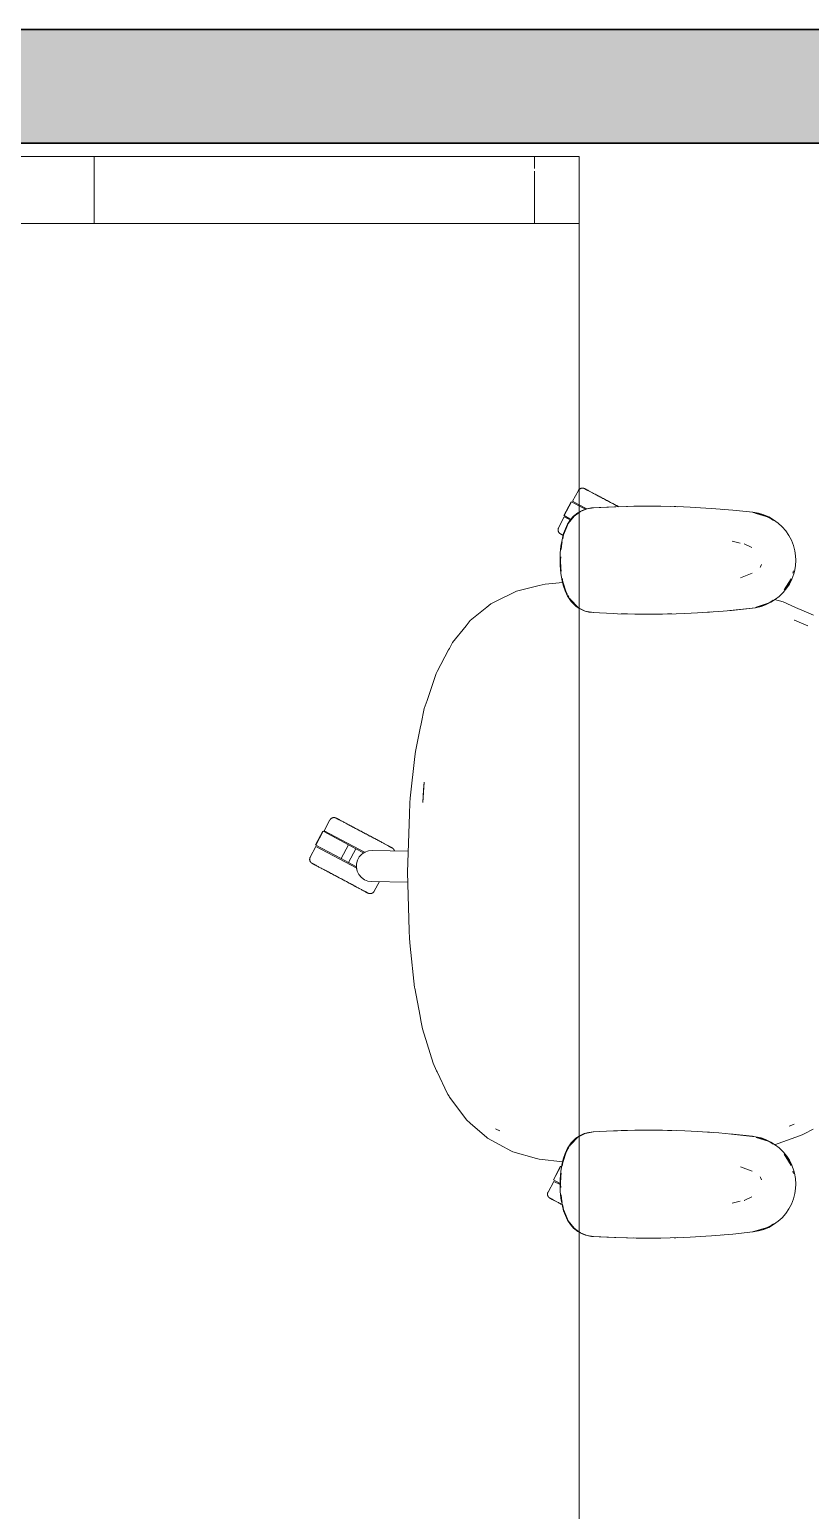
# Model space of a CAD drawing. Header units: millimetres. Extents: x 155927 to 326028, y -36033 to 97293.
# Drawn here: x 203910 to 204611, y 12279 to 13608 of the extents above; entities that cross this region are included whole.
import ezdxf

# ---------------------------------------------------------------- set-up
doc = ezdxf.new("R2010")
doc.units = ezdxf.units.MM
doc.header["$MEASUREMENT"] = 0
for name, color, linetype, lineweight in [('A-WALL-PATT', 7, 'CONTINUOUS', 9), ('G-IMPT', 8, 'CONTINUOUS', 9), ('I-FURN', 8, 'CONTINUOUS', 9), ('I-WALL', 7, 'CONTINUOUS', 9)]:
    doc.layers.add(name, color=color, linetype=linetype, lineweight=lineweight)

msp = doc.modelspace()

# ---------------------------------------------------------------- hatches: boundary and pattern name
at = {"layer": 'A-WALL-PATT'}
h = msp.add_hatch(color=256, dxfattribs=at)
h.paths.add_polyline_path([(204186.9, 13505.6), (205421.3, 13505.6), (205421.3, 13607.6), (202325.8, 13607.6), (202325.8, 13505.6), (203883.6, 13505.6)], flags=0)
h.paths.add_polyline_path([(206548.8, 13505.6), (206548.8, 13607.6), (206431.3, 13607.6), (206431.3, 13505.6)], flags=0)

# ---------------------------------------------------------------- linework, layer by layer
at = {"layer": 'G-IMPT'}
for p, q in [((204398.8, 13171), (204393.6, 13164.2)), ((204395.6, 13167.8), (204398.3, 13170.8)), ((204402, 13173.9), (204398.3, 13170.8)), ((204403.2, 13174.3), (204398.8, 13171)), ((204403.2, 13174.6), (204402, 13173.9)), ((204405.5, 13175.8), (204403.2, 13174.6)), ((204404.5, 13175.2), (204403.2, 13174.3)), ((204410.6, 13177.6), (204404.5, 13175.2)), ((204405.5, 13175.8), (204409.1, 13177.2)), ((204410.5, 13177.6), (204409.1, 13177.2)), ((204410.5, 13177.6), (204412.9, 13178)), ((204410.6, 13177.6), (204414.5, 13178.2)), ((204414.5, 13178.3), (204412.9, 13178)), ((204436.3, 13179.4), (204414.5, 13178.3)), ((204435.1, 13179.3), (204414.5, 13178.3)), ((204414.5, 13178.3), (204416.1, 13178.4)), ((204436.3, 13179.4), (204416.1, 13178.4)), ((204456.5, 13179.9), (204435.1, 13179.3)), ((204446.6, 13179.7), (204435.1, 13179.3)), ((204435.1, 13179.3), (204436.3, 13179.4)), ((204456.5, 13179.9), (204436.3, 13179.4)), ((204456.5, 13179.9), (204446.6, 13179.7)), ((204446.6, 13179.7), (204465.9, 13179.9)), ((204476.7, 13179.8), (204446.6, 13179.7)), ((204454.4, 13179.8), (204452.5, 13179.8)), ((204456.5, 13179.8), (204454.4, 13179.8)), ((204476.7, 13179.8), (204456.5, 13179.9)), ((204476.7, 13179.8), (204465.9, 13179.9)), ((204476.7, 13179.8), (204485.1, 13179.6)), ((204496.8, 13179.3), (204485.1, 13179.6)), ((204490, 13179.5), (204488.5, 13179.5)), ((204492, 13179.4), (204490, 13179.5)), ((204496.8, 13179.3), (204502.9, 13179)), ((204517, 13178.2), (204502.9, 13179)), ((204522.1, 13177.9), (204517, 13178.2)), ((204522.1, 13177.9), (204537.2, 13176.6)), ((204530.3, 13177.2), (204532, 13177)), ((204537.2, 13176.6), (204541.3, 13176.3)), ((204541.3, 13176.3), (204559.2, 13174.4)), ((204558.7, 13174.4), (204571.2, 13170.5)), ((204558.7, 13174.4), (204562, 13173.4)), ((204559.2, 13174.4), (204564.2, 13173.5)), ((204567.7, 13172.3), (204559.3, 13174.2)), ((204571.2, 13170.5), (204562, 13173.4)), ((204569.1, 13172), (204564.2, 13173.5)), ((204567.7, 13172.3), (204575.7, 13168.6)), ((204573.4, 13170.2), (204569.1, 13172)), ((204389.4, 13154.2), (204391.8, 13159.8)), ((204389.4, 13155.3), (204391, 13159.6)), ((204393, 13163.7), (204391, 13159.6)), ((204393.6, 13164.2), (204391.8, 13159.8)), ((204393, 13163.7), (204395.6, 13167.8)), ((204573.4, 13170.2), (204577.8, 13167.7)), ((204577.8, 13167), (204575.7, 13168.6)), ((204581.9, 13164.7), (204577.8, 13167.7)), ((204581.9, 13164.7), (204585.3, 13161.5)), ((204588.6, 13157.7), (204585.3, 13161.5)), ((204591.5, 13153.5), (204588.6, 13157.7)), ((204387, 13143.9), (204386.4, 13137.8)), ((204387, 13143.9), (204388, 13149.8)), ((204387.4, 13144.2), (204387.2, 13141)), ((204388.2, 13148), (204387.4, 13144.2)), ((204389.4, 13155.3), (204388, 13149.8)), ((204389.4, 13154.2), (204388.7, 13150.7)), ((204540.5, 13148.4), (204547.9, 13146.8)), ((204558.3, 13142.8), (204551.5, 13146.1)), ((204591.5, 13153.5), (204593.7, 13149.4)), ((204593.7, 13149.4), (204595.5, 13144.6)), ((204596.8, 13139.8), (204595.5, 13144.6)), ((204386.2, 13131.4), (204386.4, 13137.8)), ((204386.3, 13126.9), (204386.2, 13131.4)), ((204386.8, 13134.5), (204386.6, 13131.4)), ((204386.8, 13124.2), (204386.6, 13131.4)), ((204596.8, 13139.8), (204597.4, 13135.3)), ((204597.6, 13131.4), (204597.3, 13126.4)), ((204597.6, 13131.4), (204597.4, 13135.3)), ((204386.3, 13126.9), (204386.9, 13119.6)), ((204386.8, 13124.2), (204387.2, 13121.5)), ((204388, 13112.8), (204386.9, 13119.6)), ((204548, 13115.7), (204558.4, 13119.8)), ((204565.9, 13125.4), (204565.6, 13124.9)), ((204567, 13127.6), (204565.9, 13125.4)), ((204594.1, 13114.5), (204595.8, 13119.3)), ((204595, 13119.7), (204595.6, 13121.8)), ((204596.4, 13121.4), (204595.8, 13119.3)), ((204597.3, 13126.4), (204596.4, 13121.4)), ((204347.2, 13103.6), (204365.2, 13108)), ((204365.2, 13108), (204367.5, 13108.6)), ((204372.8, 13109.9), (204367.5, 13108.6)), ((204388.7, 13111.4), (204372.8, 13109.9)), ((204389, 13108.9), (204388, 13112.8)), ((204388.1, 13115.3), (204388.6, 13112)), ((204388.6, 13112), (204391.6, 13102.6)), ((204389, 13108.9), (204390.7, 13103.8)), ((204586.4, 13102.5), (204589.6, 13106.5)), ((204593.5, 13114.6), (204587.2, 13104.7)), ((204591.3, 13110.9), (204587.2, 13104.7)), ((204591.9, 13110), (204589.6, 13106.5)), ((204593.5, 13114.6), (204591.3, 13110.9)), ((204594.1, 13114.5), (204591.9, 13110)), ((204320.6, 13089.3), (204324.2, 13092.3)), ((204324.2, 13092.3), (204331.4, 13095.8)), ((204342.9, 13101.5), (204331.4, 13095.8)), ((204342.9, 13101.5), (204347.2, 13103.6)), ((204390.7, 13103.8), (204392.9, 13099.2)), ((204391.6, 13102.6), (204392.9, 13100.5)), ((204392.9, 13099.2), (204393.7, 13097.8)), ((204393.3, 13099.7), (204394.2, 13098.2)), ((204396.2, 13094.3), (204393.7, 13097.8)), ((204394.7, 13097.4), (204396.6, 13094.3)), ((204395.4, 13096.4), (204396.7, 13094.9)), ((204395.4, 13096.4), (204402.3, 13089)), ((204399.1, 13091.3), (204396.2, 13094.3)), ((204396.6, 13094.3), (204402.3, 13089)), ((204397.3, 13094.2), (204399.9, 13091.2)), ((204399.1, 13091.3), (204400.4, 13090.2)), ((204402.3, 13089), (204399.9, 13091.2)), ((204573.9, 13093.2), (204562, 13089.4)), ((204571.2, 13092.3), (204562, 13089.4)), ((204564.6, 13089.6), (204572.8, 13092.8)), ((204570.6, 13091.4), (204566.5, 13090)), ((204575.2, 13093.6), (204570.6, 13091.4)), ((204573.9, 13093.2), (204571.2, 13092.3)), ((204573.9, 13093.2), (204577.4, 13095.6)), ((204575.2, 13093.6), (204579.5, 13096.3)), ((204586.3, 13093.9), (204578.5, 13096.1)), ((204582.8, 13098.9), (204579.5, 13096.3)), ((204586.4, 13102.5), (204582.8, 13098.9)), ((204586.3, 13093.9), (204597.5, 13089)), ((204320.6, 13089.3), (204305.6, 13077.2)), ((204403.2, 13088.2), (204400.4, 13090.2)), ((204404.5, 13087.9), (204403.2, 13088.5)), ((204403.6, 13088), (204407.9, 13086)), ((204404.5, 13087.9), (204408.8, 13085.8)), ((204411.9, 13084.9), (204407.9, 13086)), ((204408.8, 13085.8), (204416.1, 13084.4)), ((204415.9, 13084.4), (204411.9, 13084.9)), ((204421.6, 13084.1), (204415.9, 13084.4)), ((204421.6, 13084.1), (204434.1, 13083.5)), ((204437.7, 13083.4), (204434.1, 13083.5)), ((204453.3, 13083), (204437.7, 13083.4)), ((204441.1, 13083.3), (204444.4, 13083.2)), ((204446.6, 13083.2), (204444.4, 13083.2)), ((204453.3, 13083), (204457.8, 13083)), ((204457.8, 13083), (204472.6, 13083)), ((204478, 13083), (204472.6, 13083)), ((204478, 13083), (204490.3, 13083.3)), ((204484.8, 13083.2), (204482.7, 13083.2)), ((204486.5, 13083.3), (204484.8, 13083.2)), ((204498.2, 13083.6), (204490.3, 13083.3)), ((204498.2, 13083.6), (204509.5, 13084.2)), ((204518.4, 13084.7), (204509.5, 13084.2)), ((204518.4, 13084.7), (204528.7, 13085.5)), ((204520.4, 13084.9), (204518.5, 13084.8)), ((204520.4, 13084.9), (204521.8, 13085)), ((204540.1, 13086.4), (204528.7, 13085.5)), ((204561.5, 13088.8), (204538.6, 13086.3)), ((204538.6, 13086.3), (204558.7, 13088.5)), ((204561.5, 13088.8), (204540.1, 13086.4)), ((204561.5, 13088.8), (204558.7, 13088.5)), ((204561.5, 13088.8), (204566.5, 13090)), ((204561.6, 13089), (204564.6, 13089.6)), ((204596.2, 13077.6), (204596.5, 13077.5)), ((204608.4, 13072.6), (204596.5, 13077.5)), ((204597.5, 13089), (204605.3, 13085.6)), ((204605.3, 13085.6), (204613.5, 13082)), ((204289.7, 13057.4), (204301.9, 13072.5)), ((204305.6, 13077.2), (204301.9, 13072.5)), ((204286.2, 13050.9), (204275.9, 13031.4)), ((204286.2, 13050.9), (204287, 13052.2)), ((204289.7, 13057.4), (204287, 13052.2)), ((204266.9, 13005.6), (204275.1, 13029.7)), ((204275.9, 13031.4), (204275.1, 13029.7)), ((204261.5, 12984.4), (204264.4, 12998.2)), ((204266.9, 13005.6), (204264.4, 12998.2)), ((204260.8, 12980.7), (204261.5, 12984.4)), ((204260.8, 12980.7), (204256.4, 12959.7)), ((204256.4, 12959.7), (204255.9, 12955.3)), ((204251.8, 12917.9), (204255.9, 12955.3)), ((204263.2, 12914), (204264.4, 12932.3)), ((204264.4, 12932.3), (204263.8, 12925.4)), ((204251.8, 12917.9), (204251.3, 12913.5)), ((204263.2, 12914), (204263.8, 12925.4)), ((204251, 12903.6), (204251.3, 12913.5)), ((204251, 12903.6), (204249.3, 12851.4)), ((204249.3, 12851.4), (204250.9, 12799.2)), ((204250.9, 12799.2), (204251.1, 12792)), ((204251.8, 12784.9), (204251.1, 12792)), ((204255.7, 12747.9), (204251.8, 12784.9)), ((204255.7, 12747.9), (204255.8, 12747.4)), ((204260.6, 12722.1), (204255.8, 12747.4)), ((204260.6, 12722.1), (204261.3, 12718.4)), ((204262.8, 12710.8), (204261.3, 12718.4)), ((204267, 12697.2), (204262.8, 12710.8)), ((204272.3, 12679.9), (204267, 12697.2)), ((204272.3, 12679.9), (204275.5, 12673.1)), ((204275.9, 12672.2), (204275.5, 12673.1)), ((204285.2, 12652.6), (204275.9, 12672.2)), ((204285.2, 12652.6), (204285.6, 12651.9)), ((204286.6, 12650.3), (204285.6, 12651.9)), ((204287, 12649.5), (204286.6, 12650.3)), ((204287, 12649.5), (204301.6, 12630)), ((204301.6, 12630), (204302.3, 12629.1)), ((204305.6, 12626.2), (204302.3, 12629.1)), ((204305.6, 12626.2), (204320.4, 12613.2)), ((204320.4, 12613.2), (204321, 12612.6)), ((204331.5, 12607), (204321, 12612.6)), ((204328.3, 12621.2), (204332.2, 12619.2)), ((204328.3, 12621.2), (204330.6, 12620)), ((204330.6, 12620), (204332.2, 12619.2)), ((204395.4, 12606.4), (204402.3, 12613.8)), ((204396.6, 12608.5), (204402.3, 12613.8)), ((204399.1, 12611.5), (204400.4, 12612.7)), ((204402.3, 12613.8), (204399.9, 12611.6)), ((204403.2, 12614.6), (204400.4, 12612.7)), ((204404.5, 12614.9), (204403.2, 12614.3)), ((204403.6, 12614.9), (204407.9, 12616.8)), ((204404.5, 12614.9), (204408.8, 12617)), ((204411.9, 12617.9), (204407.9, 12616.8)), ((204408.8, 12617), (204416.1, 12618.4)), ((204415.9, 12618.4), (204411.9, 12617.9)), ((204421.6, 12618.7), (204415.9, 12618.4)), ((204421.6, 12618.7), (204434.1, 12619.3)), ((204437.7, 12619.4), (204434.1, 12619.3)), ((204453.3, 12619.8), (204437.7, 12619.4)), ((204441.1, 12619.5), (204444.4, 12619.6)), ((204446.6, 12619.6), (204444.4, 12619.6)), ((204453.3, 12619.8), (204457.8, 12619.9)), ((204457.8, 12619.9), (204472.6, 12619.9)), ((204478, 12619.8), (204472.6, 12619.9)), ((204478, 12619.8), (204490.3, 12619.5)), ((204484.8, 12619.6), (204482.7, 12619.6)), ((204486.5, 12619.6), (204484.8, 12619.6)), ((204498.2, 12619.2), (204490.3, 12619.5)), ((204498.2, 12619.2), (204509.5, 12618.7)), ((204518.4, 12618.1), (204509.5, 12618.7)), ((204518.4, 12618.1), (204528.7, 12617.4)), ((204520.4, 12618), (204518.5, 12618)), ((204520.4, 12618), (204521.8, 12617.8)), ((204540.1, 12616.4), (204528.7, 12617.4)), ((204561.5, 12614), (204538.6, 12616.5)), ((204538.6, 12616.5), (204558.7, 12614.4)), ((204561.5, 12614), (204540.1, 12616.4)), ((204561.5, 12614), (204558.7, 12614.4)), ((204561.5, 12614), (204566.5, 12612.9)), ((204561.6, 12613.8), (204564.6, 12613.2)), ((204573.9, 12609.6), (204562, 12613.4)), ((204571.2, 12610.5), (204562, 12613.4)), ((204564.6, 12613.2), (204573.9, 12609.6)), ((204570.6, 12611.4), (204566.5, 12612.9)), ((204578.6, 12606.6), (204597.6, 12613.6)), ((204596.2, 12625.2), (204591.8, 12623.5)), ((204591.8, 12623.5), (204595.7, 12624.9)), ((204596.2, 12625.2), (204595.7, 12624.9)), ((204597.6, 12613.6), (204603.5, 12615.8)), ((204605.3, 12616.7), (204603.5, 12615.8)), ((204613.2, 12620.8), (204605.3, 12616.7)), ((204342.7, 12601), (204331.5, 12607)), ((204343.8, 12600.4), (204342.7, 12601)), ((204365.2, 12594.4), (204343.8, 12600.4)), ((204388.6, 12590.8), (204391.6, 12600.2)), ((204389, 12593.9), (204390.7, 12599)), ((204390.7, 12599), (204392.9, 12603.6)), ((204391.6, 12600.2), (204393.1, 12602.7)), ((204392.9, 12603.6), (204393.7, 12605)), ((204393.3, 12603.1), (204394.2, 12604.6)), ((204396.2, 12608.5), (204393.7, 12605)), ((204394.7, 12605.4), (204396.6, 12608.5)), ((204395.4, 12606.4), (204396.2, 12607.4)), ((204399.1, 12611.5), (204396.2, 12608.5)), ((204396.5, 12607.7), (204399.9, 12611.6)), ((204575.2, 12609.2), (204570.6, 12611.4)), ((204573.9, 12609.6), (204571.2, 12610.5)), ((204573.9, 12609.6), (204577.4, 12607.2)), ((204575.2, 12609.2), (204579.5, 12606.5)), ((204582.8, 12603.9), (204579.5, 12606.5)), ((204586.4, 12600.3), (204582.8, 12603.9)), ((204586.4, 12600.3), (204589.6, 12596.4)), ((204365.2, 12594.4), (204367.4, 12593.8)), ((204388.7, 12591.3), (204367.4, 12593.8)), ((204388, 12590), (204386.9, 12583.2)), ((204389, 12593.9), (204388, 12590)), ((204388.1, 12587.5), (204388.6, 12590.8)), ((204548, 12587.1), (204558.4, 12583)), ((204593.5, 12588.2), (204587.2, 12598.2)), ((204591.3, 12591.9), (204587.2, 12598.2)), ((204591.9, 12592.8), (204589.6, 12596.4)), ((204593.5, 12588.2), (204591.3, 12591.9)), ((204594.1, 12588.3), (204591.9, 12592.8)), ((204594.1, 12588.3), (204595.8, 12583.5)), ((204386.3, 12575.9), (204386.2, 12571.4)), ((204386.3, 12575.9), (204386.9, 12583.2)), ((204386.8, 12578.6), (204386.6, 12571.4)), ((204386.8, 12578.6), (204387.2, 12581.4)), ((204565.9, 12577.5), (204565.6, 12577.9)), ((204567, 12575.2), (204565.9, 12577.5)), ((204595, 12583.1), (204595.6, 12581.1)), ((204596.4, 12581.4), (204595.8, 12583.5)), ((204597.3, 12576.5), (204596.4, 12581.4)), ((204597.6, 12571.4), (204597.3, 12576.5)), ((204386.2, 12571.4), (204386.4, 12565.1)), ((204387, 12558.9), (204386.4, 12565.1)), ((204386.8, 12568.3), (204386.6, 12571.4)), ((204387.4, 12558.6), (204387.2, 12561.8)), ((204558.3, 12560), (204551.5, 12556.8)), ((204596.8, 12563), (204595.5, 12558.2)), ((204596.8, 12563), (204597.4, 12567.6)), ((204597.6, 12571.4), (204597.4, 12567.6)), ((204387, 12558.9), (204388, 12553)), ((204388.2, 12554.8), (204387.4, 12558.6)), ((204389.4, 12547.5), (204388, 12553)), ((204389.4, 12548.6), (204388.7, 12552.1)), ((204389.4, 12548.6), (204391.8, 12543)), ((204389.4, 12547.5), (204391, 12543.2)), ((204540.5, 12554.4), (204547.9, 12556)), ((204551.8, 12556.8), (204551.5, 12556.8)), ((204591.5, 12549.3), (204588.6, 12545.1)), ((204591.5, 12549.3), (204593.7, 12553.5)), ((204593.7, 12553.5), (204595.5, 12558.2)), ((204393, 12539.1), (204391, 12543.2)), ((204393.6, 12538.6), (204391.8, 12543)), ((204393, 12539.1), (204395.6, 12535.1)), ((204398.8, 12531.8), (204393.6, 12538.6)), ((204395.6, 12535.1), (204398.3, 12532)), ((204567.7, 12530.5), (204575.7, 12534.2)), ((204573.4, 12532.6), (204569.1, 12530.8)), ((204573.4, 12532.6), (204577.8, 12535.1)), ((204577.8, 12535.8), (204575.7, 12534.2)), ((204581.9, 12538.1), (204577.8, 12535.1)), ((204581.9, 12538.1), (204585.3, 12541.3)), ((204588.6, 12545.1), (204585.3, 12541.3)), ((204402, 12528.9), (204398.3, 12532)), ((204402.7, 12528.9), (204398.8, 12531.8)), ((204403.2, 12528.3), (204402, 12528.9)), ((204404.5, 12527.6), (204403.2, 12528.5)), ((204405.5, 12527), (204403.2, 12528.3)), ((204410.6, 12525.2), (204404.5, 12527.6)), ((204405.5, 12527), (204409.1, 12525.6)), ((204410.5, 12525.2), (204409.1, 12525.6)), ((204410.5, 12525.2), (204412.9, 12524.8)), ((204410.6, 12525.2), (204414.5, 12524.7)), ((204414.5, 12524.5), (204412.9, 12524.8)), ((204435.1, 12523.5), (204414.5, 12524.5)), ((204436.3, 12523.4), (204414.5, 12524.5)), ((204414.5, 12524.5), (204416.1, 12524.4)), ((204436.3, 12523.4), (204416.1, 12524.4)), ((204456.5, 12523), (204435.1, 12523.5)), ((204446.6, 12523.1), (204435.1, 12523.5)), ((204435.1, 12523.5), (204436.3, 12523.4)), ((204456.5, 12523), (204436.3, 12523.4)), ((204476.7, 12523), (204446.6, 12523.1)), ((204456.5, 12523), (204446.6, 12523.1)), ((204446.6, 12523.1), (204465.9, 12522.9)), ((204454.4, 12523), (204452.5, 12523.1)), ((204456.5, 12523), (204454.4, 12523)), ((204476.7, 12523), (204456.5, 12523)), ((204476.7, 12523), (204465.9, 12522.9)), ((204476.7, 12523), (204485.1, 12523.2)), ((204496.8, 12523.6), (204485.1, 12523.2)), ((204490, 12523.3), (204488.5, 12523.3)), ((204492, 12523.4), (204490, 12523.3)), ((204496.8, 12523.6), (204502.9, 12523.8)), ((204517, 12524.6), (204502.9, 12523.8)), ((204522.1, 12525), (204517, 12524.6)), ((204522.1, 12525), (204537.2, 12526.2)), ((204530.3, 12525.6), (204532, 12525.8)), ((204537.2, 12526.2), (204541.3, 12526.6)), ((204541.3, 12526.6), (204559.2, 12528.5)), ((204558.7, 12528.5), (204571.2, 12532.3)), ((204558.7, 12528.5), (204562, 12529.4)), ((204559.2, 12528.5), (204564.2, 12529.4)), ((204567.7, 12530.5), (204559.3, 12528.6)), ((204571.2, 12532.3), (204562, 12529.4)), ((204569.1, 12530.8), (204564.2, 12529.4))]:
    msp.add_line(p, q, dxfattribs=at)
at = {"layer": 'I-FURN'}
for p, q in [((204363.2, 13493.6), (202843.2, 13493.6)), ((204403.2, 13493.6), (203603.2, 13493.6)), ((203603.2, 13493.6), (204403.2, 13493.6)), ((203838.2, 13493.6), (203968.2, 13493.6)), ((203968.2, 13493.6), (204403.2, 13493.6)), ((203968.2, 13493.6), (203968.2, 13433.6)), ((203968.2, 13493.6), (203968.2, 13433.6)), ((204403.2, 13493.6), (204363.2, 13493.6)), ((204363.2, 13493.6), (204363.2, 13483)), ((204363.2, 13493.6), (204363.2, 13483)), ((204403.2, 12093.6), (204403.2, 13493.6)), ((204403.2, 13493.6), (204403.2, 12093.6)), ((204403.2, 13433.6), (204403.2, 13493.6)), ((204403.2, 13493.6), (204403.2, 13433.6)), ((204363.2, 13480.7), (204363.2, 13433.6)), ((204363.2, 13480.7), (204363.2, 13433.6)), ((202843.2, 13433.6), (204363.2, 13433.6)), ((203968.2, 13433.6), (203838.2, 13433.6)), ((204403.2, 13433.6), (203968.2, 13433.6)), ((204363.2, 13433.6), (204403.2, 13433.6)), ((204396.2, 13183.9), (204389.7, 13171.6)), ((204389.8, 13171.5), (204396.4, 13183.8)), ((204396.4, 13183.8), (204403.1, 13180.3)), ((204402.7, 13194), (204397.5, 13184.4)), ((204402.8, 13181.5), (204397.5, 13184.4)), ((204402.7, 13194), (204402.8, 13194.2)), ((204402.8, 13194.3), (204402.9, 13194.5)), ((204402.8, 13194.2), (204402.8, 13194.3)), ((204402.9, 13194.5), (204403, 13194.6)), ((204403, 13194.6), (204403.1, 13194.7)), ((204403.1, 13194.7), (204403.2, 13194.8)), ((204403.2, 13194.8), (204403.3, 13195)), ((204403.3, 13195), (204403.5, 13195.1)), ((204403.5, 13195.1), (204403.6, 13195.2)), ((204403.6, 13195.2), (204403.7, 13195.3)), ((204403.7, 13195.3), (204403.8, 13195.4)), ((204403.8, 13195.4), (204404, 13195.5)), ((204404, 13195.5), (204404.1, 13195.6)), ((204404.1, 13195.6), (204404.2, 13195.6)), ((204404.2, 13195.6), (204404.4, 13195.7)), ((204404.4, 13195.7), (204404.5, 13195.8)), ((204404.5, 13195.8), (204404.7, 13195.9)), ((204404.7, 13195.9), (204404.8, 13195.9)), ((204404.8, 13195.9), (204405, 13196)), ((204405, 13196), (204405.1, 13196)), ((204405.1, 13196), (204405.3, 13196.1)), ((204405.3, 13196.1), (204405.4, 13196.1)), ((204405.4, 13196.1), (204405.6, 13196.1)), ((204405.6, 13196.1), (204405.7, 13196.2)), ((204405.7, 13196.2), (204405.9, 13196.2)), ((204405.9, 13196.2), (204406.1, 13196.2)), ((204406.1, 13196.2), (204406.2, 13196.2)), ((204406.2, 13196.2), (204406.4, 13196.2)), ((204406.4, 13196.2), (204406.6, 13196.2)), ((204406.6, 13196.2), (204406.7, 13196.2)), ((204406.7, 13196.2), (204406.9, 13196.1)), ((204406.9, 13196.1), (204407, 13196.1)), ((204407, 13196.1), (204407.2, 13196.1)), ((204407.2, 13196.1), (204407.3, 13196)), ((204407.3, 13196), (204407.5, 13196)), ((204407.5, 13196), (204407.6, 13195.9)), ((204407.6, 13195.9), (204407.8, 13195.9)), ((204407.8, 13195.9), (204407.9, 13195.8)), ((204407.9, 13195.8), (204408.1, 13195.7)), ((204408.1, 13195.7), (204408.1, 13195.7)), ((204408.1, 13195.7), (204408.1, 13195.7)), ((204408.1, 13195.7), (204408.2, 13195.7)), ((204408.2, 13195.7), (204408.1, 13195.7)), ((204408.1, 13195.7), (204408.1, 13195.7)), ((204408.2, 13195.7), (204408.3, 13195.6)), ((204408.3, 13195.6), (204408.2, 13195.7)), ((204408.3, 13195.6), (204408.5, 13195.5)), ((204408.4, 13195.6), (204408.3, 13195.6)), ((204408.5, 13195.5), (204408.4, 13195.6)), ((204408.5, 13195.5), (204408.6, 13195.4)), ((204408.7, 13195.4), (204408.5, 13195.5)), ((204408.6, 13195.4), (204408.9, 13195.3)), ((204409, 13195.3), (204408.7, 13195.4)), ((204408.9, 13195.3), (204409.1, 13195.2)), ((204409.3, 13195.1), (204409, 13195.3)), ((204409.1, 13195.2), (204409.4, 13195)), ((204409.6, 13194.9), (204409.3, 13195.1)), ((204409.4, 13195), (204409.7, 13194.9)), ((204409.9, 13194.7), (204409.6, 13194.9)), ((204409.7, 13194.9), (204410.1, 13194.7)), ((204410.3, 13194.5), (204409.9, 13194.7)), ((204410.1, 13194.7), (204410.5, 13194.4)), ((204410.8, 13194.3), (204410.3, 13194.5)), ((204410.5, 13194.4), (204411, 13194.2)), ((204411.2, 13194.1), (204410.8, 13194.3)), ((204411, 13194.2), (204411.5, 13193.9)), ((204411.7, 13193.8), (204411.2, 13194.1)), ((204411.5, 13193.9), (204412, 13193.7)), ((204412.3, 13193.5), (204411.7, 13193.8)), ((204412, 13193.7), (204412.5, 13193.4)), ((204412.8, 13193.2), (204412.3, 13193.5)), ((204412.5, 13193.4), (204413.1, 13193.1)), ((204413.4, 13192.9), (204412.8, 13193.2)), ((204414.1, 13192.6), (204413.4, 13192.9)), ((204414.7, 13192.2), (204414.1, 13192.6)), ((204415.4, 13191.8), (204414.7, 13192.2)), ((204416.1, 13191.4), (204415.4, 13191.8)), ((204416.9, 13191), (204416.1, 13191.4)), ((204417.7, 13190.6), (204416.9, 13191)), ((204418.5, 13190.2), (204417.7, 13190.6)), ((204419.3, 13189.8), (204418.5, 13190.2)), ((204418.9, 13190), (204419.7, 13189.6)), ((204420.1, 13189.3), (204419.3, 13189.8)), ((204419.7, 13189.6), (204420.5, 13189.1)), ((204421, 13188.9), (204420.1, 13189.3)), ((204420.5, 13189.1), (204421.4, 13188.6)), ((204421.9, 13188.4), (204421, 13188.9)), ((204421.4, 13188.6), (204422.3, 13188.2)), ((204422.8, 13187.9), (204421.9, 13188.4)), ((204422.3, 13188.2), (204423.2, 13187.7)), ((204423.7, 13187.4), (204422.8, 13187.9)), ((204423.2, 13187.7), (204424.2, 13187.2)), ((204424.7, 13186.9), (204423.7, 13187.4)), ((204424.2, 13187.2), (204425.1, 13186.7)), ((204425.6, 13186.4), (204424.7, 13186.9)), ((204425.1, 13186.7), (204426.1, 13186.2)), ((204426.6, 13185.9), (204425.6, 13186.4)), ((204426.1, 13186.2), (204427, 13185.7)), ((204427.6, 13185.4), (204426.6, 13185.9)), ((204427, 13185.7), (204428, 13185.1)), ((204428.5, 13184.9), (204427.6, 13185.4)), ((204428, 13185.1), (204429, 13184.6)), ((204429.5, 13184.3), (204428.5, 13184.9)), ((204429, 13184.6), (204430, 13184.1)), ((204430.5, 13183.8), (204429.5, 13184.3)), ((204430, 13184.1), (204431, 13183.6)), ((204431.5, 13183.3), (204430.5, 13183.8)), ((204395.1, 13168.6), (204389.8, 13171.5)), ((204410.2, 13177.6), (204402.8, 13181.5)), ((204403.1, 13180.3), (204408.9, 13177.2)), ((204431, 13183.6), (204432, 13183)), ((204432.5, 13182.7), (204431.5, 13183.3)), ((204432, 13183), (204433, 13182.5)), ((204433.5, 13182.2), (204432.5, 13182.7)), ((204433, 13182.5), (204434, 13182)), ((204434.5, 13181.7), (204433.5, 13182.2)), ((204434, 13182), (204435, 13181.4)), ((204435.5, 13181.1), (204434.5, 13181.7)), ((204435, 13181.4), (204436, 13180.9)), ((204436.5, 13180.6), (204435.5, 13181.1)), ((204436, 13180.9), (204437, 13180.4)), ((204437.5, 13180.1), (204436.5, 13180.6)), ((204437, 13180.4), (204438, 13179.8)), ((204438.5, 13179.5), (204437.5, 13180.1)), ((204438, 13179.8), (204439, 13179.3)), ((204384.4, 13159.3), (204384.5, 13159.4)), ((204384.4, 13159.1), (204384.4, 13159.3)), ((204384.4, 13159), (204384.4, 13159.1)), ((204384.4, 13158.8), (204384.4, 13159)), ((204384.4, 13158.6), (204384.4, 13158.8)), ((204384.4, 13158.5), (204384.4, 13158.6)), ((204384.4, 13158.3), (204384.4, 13158.5)), ((204384.4, 13158.2), (204384.4, 13158.3)), ((204384.4, 13158), (204384.4, 13158.2)), ((204384.5, 13157.8), (204384.4, 13158)), ((204384.5, 13159.6), (204384.6, 13159.8)), ((204384.5, 13159.4), (204384.5, 13159.6)), ((204384.5, 13157.7), (204384.5, 13157.8)), ((204384.6, 13157.5), (204384.5, 13157.7)), ((204384.6, 13159.9), (204384.7, 13160.1)), ((204384.6, 13159.8), (204384.6, 13159.9)), ((204384.6, 13157.4), (204384.6, 13157.5)), ((204384.7, 13157.2), (204384.6, 13157.4)), ((204384.7, 13160.2), (204384.8, 13160.4)), ((204384.7, 13160.1), (204384.7, 13160.2)), ((204384.7, 13157.1), (204384.7, 13157.2)), ((204384.8, 13160.4), (204384.8, 13160.5)), ((204384.8, 13160.5), (204384.9, 13160.5)), ((204390, 13170.2), (204384.9, 13160.5)), ((204395.2, 13167.5), (204390, 13170.2)), ((204384.8, 13156.9), (204384.7, 13157.1)), ((204384.9, 13156.8), (204384.8, 13156.9)), ((204384.9, 13156.6), (204384.9, 13156.8)), ((204385, 13156.5), (204384.9, 13156.6)), ((204385.1, 13156.4), (204385, 13156.5)), ((204385.2, 13156.2), (204385.1, 13156.4)), ((204385.3, 13156.1), (204385.2, 13156.2)), ((204385.4, 13156), (204385.3, 13156.1)), ((204385.5, 13155.9), (204385.4, 13156)), ((204385.6, 13155.8), (204385.5, 13155.9)), ((204385.7, 13155.6), (204385.6, 13155.8)), ((204385.9, 13155.5), (204385.7, 13155.6)), ((204386, 13155.4), (204385.9, 13155.5)), ((204386.1, 13155.3), (204386, 13155.4)), ((204386.3, 13155.3), (204386.1, 13155.3)), ((204386.4, 13155.2), (204386.3, 13155.3)), ((204386.5, 13155.1), (204386.4, 13155.2)), ((204386.6, 13155.1), (204386.5, 13155.1)), ((204386.5, 13155.1), (204386.5, 13155.1)), ((204386.5, 13155.1), (204386.6, 13155.1)), ((204386.7, 13155), (204386.6, 13155.1)), ((204386.6, 13155.1), (204386.6, 13155.1)), ((204386.6, 13155.1), (204386.7, 13155)), ((204386.8, 13155), (204386.7, 13155)), ((204386.7, 13155), (204386.9, 13154.9)), ((204386.9, 13154.9), (204386.8, 13155)), ((204387.1, 13154.8), (204386.9, 13154.9)), ((204386.9, 13154.9), (204387, 13154.8)), ((204387, 13154.8), (204387.3, 13154.7)), ((204387.4, 13154.6), (204387.1, 13154.8)), ((204387.3, 13154.7), (204387.5, 13154.6)), ((204387.7, 13154.5), (204387.4, 13154.6)), ((204387.5, 13154.6), (204387.8, 13154.4)), ((204388, 13154.3), (204387.7, 13154.5)), ((204387.8, 13154.4), (204388.1, 13154.2)), ((204388.3, 13154.1), (204388, 13154.3)), ((204388.1, 13154.2), (204388.5, 13154)), ((204388.7, 13153.9), (204388.3, 13154.1)), ((204388.5, 13154), (204388.9, 13153.8)), ((204389.2, 13153.7), (204388.7, 13153.9)), ((204179.8, 12898.3), (204174.7, 12888.6)), ((204179.8, 12898.3), (204179.9, 12898.4)), ((204179.9, 12898.4), (204180, 12898.6)), ((204180, 12898.6), (204180.1, 12898.7)), ((204180.1, 12898.7), (204180.2, 12898.8)), ((204180.2, 12898.8), (204180.3, 12899)), ((204180.3, 12899), (204180.4, 12899.1)), ((204180.4, 12899.1), (204180.5, 12899.2)), ((204180.5, 12899.2), (204180.6, 12899.3)), ((204180.6, 12899.3), (204180.7, 12899.4)), ((204180.7, 12899.4), (204180.8, 12899.5)), ((204180.8, 12899.5), (204181, 12899.6)), ((204181, 12899.6), (204181.1, 12899.7)), ((204181.1, 12899.7), (204181.2, 12899.8)), ((204181.2, 12899.8), (204181.4, 12899.9)), ((204181.4, 12899.9), (204181.5, 12900)), ((204181.5, 12900), (204181.7, 12900.1)), ((204181.7, 12900.1), (204181.8, 12900.1)), ((204181.8, 12900.1), (204182, 12900.2)), ((204182, 12900.2), (204182.1, 12900.2)), ((204182.1, 12900.2), (204182.3, 12900.3)), ((204182.3, 12900.3), (204182.4, 12900.3)), ((204182.4, 12900.3), (204182.6, 12900.4)), ((204182.6, 12900.4), (204182.7, 12900.4)), ((204182.7, 12900.4), (204182.9, 12900.4)), ((204182.9, 12900.4), (204183.1, 12900.4)), ((204183.1, 12900.4), (204183.2, 12900.4)), ((204183.2, 12900.4), (204183.4, 12900.4)), ((204183.4, 12900.4), (204183.5, 12900.4)), ((204183.5, 12900.4), (204183.7, 12900.4)), ((204183.7, 12900.4), (204183.9, 12900.4)), ((204183.9, 12900.4), (204184, 12900.4)), ((204184, 12900.4), (204184.2, 12900.4)), ((204184.2, 12900.4), (204184.3, 12900.3)), ((204184.3, 12900.3), (204184.5, 12900.3)), ((204184.5, 12900.3), (204184.6, 12900.2)), ((204184.6, 12900.2), (204184.8, 12900.2)), ((204184.8, 12900.2), (204184.9, 12900.1)), ((204184.9, 12900.1), (204185.1, 12900.1)), ((204185.1, 12900.1), (204185.2, 12900)), ((204185.2, 12900), (204185.3, 12900)), ((204185.3, 12900), (204185.3, 12900)), ((204185.3, 12900), (204185.4, 12899.9)), ((204185.3, 12899.9), (204185.3, 12900)), ((204185.3, 12900), (204185.3, 12900)), ((204185.4, 12899.9), (204185.3, 12899.9)), ((204185.4, 12899.9), (204185.5, 12899.9)), ((204185.5, 12899.8), (204185.4, 12899.9)), ((204185.5, 12899.9), (204185.6, 12899.8)), ((204185.7, 12899.8), (204185.5, 12899.8)), ((204185.6, 12899.8), (204185.8, 12899.7)), ((204185.9, 12899.6), (204185.7, 12899.8)), ((204185.8, 12899.7), (204186, 12899.6)), ((204186.1, 12899.5), (204185.9, 12899.6)), ((204186, 12899.6), (204186.3, 12899.5)), ((204186.4, 12899.4), (204186.1, 12899.5)), ((204186.3, 12899.5), (204186.6, 12899.3)), ((204186.7, 12899.2), (204186.4, 12899.4)), ((204186.6, 12899.3), (204186.9, 12899.1)), ((204187.1, 12899), (204186.7, 12899.2)), ((204186.9, 12899.1), (204187.3, 12898.9)), ((204187.5, 12898.8), (204187.1, 12899)), ((204187.3, 12898.9), (204187.7, 12898.7)), ((204187.9, 12898.6), (204187.5, 12898.8)), ((204187.7, 12898.7), (204188.1, 12898.5)), ((204188.4, 12898.3), (204187.9, 12898.6)), ((204188.1, 12898.5), (204188.6, 12898.2)), ((204188.9, 12898.1), (204188.4, 12898.3)), ((204188.6, 12898.2), (204189.1, 12897.9)), ((204189.4, 12897.8), (204188.9, 12898.1)), ((204189.1, 12897.9), (204189.7, 12897.6)), ((204190, 12897.5), (204189.4, 12897.8)), ((204189.7, 12897.6), (204190.2, 12897.3)), ((204190.6, 12897.2), (204190, 12897.5)), ((204191.2, 12896.8), (204190.6, 12897.2)), ((204191.9, 12896.5), (204191.2, 12896.8)), ((204192.6, 12896.1), (204191.9, 12896.5)), ((204193.3, 12895.7), (204192.6, 12896.1)), ((204194, 12895.3), (204193.3, 12895.7)), ((204194.8, 12894.9), (204194, 12895.3)), ((204195.6, 12894.5), (204194.8, 12894.9)), ((204196.4, 12894), (204195.6, 12894.5)), ((204196, 12894.3), (204196.8, 12893.8)), ((204197.3, 12893.6), (204196.4, 12894)), ((204196.8, 12893.8), (204197.7, 12893.4)), ((204198.2, 12893.1), (204197.3, 12893.6)), ((204197.7, 12893.4), (204198.6, 12892.9)), ((204199, 12892.7), (204198.2, 12893.1)), ((204198.6, 12892.9), (204199.5, 12892.4)), ((204200, 12892.2), (204199, 12892.7)), ((204199.5, 12892.4), (204200.4, 12891.9)), ((204200.9, 12891.7), (204200, 12892.2)), ((204200.4, 12891.9), (204201.3, 12891.4)), ((204201.8, 12891.2), (204200.9, 12891.7)), ((204201.3, 12891.4), (204202.2, 12890.9)), ((204173.4, 12888.2), (204166.8, 12875.8)), ((204167, 12875.7), (204173.6, 12888.1)), ((204173.6, 12888.1), (204196.3, 12876)), ((204211.4, 12869.1), (204174.7, 12888.6)), ((204202.8, 12890.7), (204201.8, 12891.2)), ((204202.2, 12890.9), (204203.2, 12890.4)), ((204203.7, 12890.2), (204202.8, 12890.7)), ((204203.2, 12890.4), (204204.2, 12889.9)), ((204204.7, 12889.6), (204203.7, 12890.2)), ((204204.2, 12889.9), (204205.2, 12889.4)), ((204205.7, 12889.1), (204204.7, 12889.6)), ((204205.2, 12889.4), (204206.1, 12888.9)), ((204206.7, 12888.6), (204205.7, 12889.1)), ((204206.1, 12888.9), (204207.1, 12888.3)), ((204207.7, 12888.1), (204206.7, 12888.6)), ((204207.1, 12888.3), (204208.1, 12887.8)), ((204208.7, 12887.5), (204207.7, 12888.1)), ((204208.1, 12887.8), (204209.1, 12887.3)), ((204209.7, 12887), (204208.7, 12887.5)), ((204209.1, 12887.3), (204210.1, 12886.8)), ((204210.7, 12886.5), (204209.7, 12887)), ((204210.1, 12886.8), (204211.1, 12886.2)), ((204211.7, 12885.9), (204210.7, 12886.5)), ((204211.1, 12886.2), (204212.2, 12885.7)), ((204212.7, 12885.4), (204211.7, 12885.9)), ((204212.2, 12885.7), (204213.2, 12885.1)), ((204213.7, 12884.9), (204212.7, 12885.4)), ((204213.2, 12885.1), (204214.1, 12884.6)), ((204214.7, 12884.3), (204213.7, 12884.9)), ((204214.1, 12884.6), (204215.1, 12884.1)), ((204215.7, 12883.8), (204214.7, 12884.3)), ((204215.1, 12884.1), (204216.1, 12883.6)), ((204216.7, 12883.3), (204215.7, 12883.8)), ((204216.1, 12883.6), (204217.1, 12883.1)), ((204217.6, 12882.8), (204216.7, 12883.3)), ((204217.1, 12883.1), (204218.1, 12882.5)), ((204218.6, 12882.3), (204217.6, 12882.8)), ((204218.1, 12882.5), (204219, 12882)), ((204219.5, 12881.8), (204218.6, 12882.3)), ((204219, 12882), (204220, 12881.5)), ((204220.5, 12881.3), (204219.5, 12881.8)), ((204220, 12881.5), (204220.9, 12881)), ((204221.4, 12880.8), (204220.5, 12881.3)), ((204220.9, 12881), (204221.8, 12880.6)), ((204222.3, 12880.3), (204221.4, 12880.8)), ((204223.1, 12879.8), (204222.3, 12880.3)), ((204224, 12879.4), (204223.1, 12879.8)), ((204224.8, 12878.9), (204224, 12879.4)), ((204225.6, 12878.5), (204224.8, 12878.9)), ((204226.4, 12878.1), (204225.6, 12878.5)), ((204227.2, 12877.7), (204226.4, 12878.1)), ((204161.9, 12864.6), (204162, 12864.8)), ((204167.2, 12874.5), (204162, 12864.8)), ((204162, 12864.8), (204162, 12864.8)), ((204189.7, 12863.6), (204167, 12875.7)), ((204203.9, 12855), (204167.2, 12874.5)), ((204189.7, 12863.6), (204196.3, 12876)), ((204196.3, 12876), (204202.9, 12872.5)), ((204196.3, 12860.1), (204202.9, 12872.5)), ((204202.9, 12872.5), (204210, 12868.7)), ((204204.5, 12862.1), (204206.1, 12865.1)), ((204206.1, 12865.1), (204208.4, 12867.5)), ((204208.4, 12867.5), (204211.2, 12869.4)), ((204211.2, 12869.4), (204214.3, 12870.5)), ((204214.3, 12870.5), (204217.7, 12870.9)), ((204217.7, 12870.9), (204249.9, 12870.3)), ((204227.9, 12877.3), (204227.2, 12877.7)), ((204228.6, 12876.9), (204227.9, 12877.3)), ((204229.3, 12876.6), (204228.6, 12876.9)), ((204230, 12876.2), (204229.3, 12876.6)), ((204230.6, 12875.9), (204230, 12876.2)), ((204231.2, 12875.6), (204230.6, 12875.9)), ((204230.8, 12875.7), (204231.4, 12875.4)), ((204231.7, 12875.3), (204231.2, 12875.6)), ((204231.4, 12875.4), (204232, 12875.2)), ((204232.2, 12875), (204231.7, 12875.3)), ((204232, 12875.2), (204232.5, 12874.9)), ((204232.7, 12874.8), (204232.2, 12875)), ((204232.5, 12874.9), (204232.9, 12874.6)), ((204233.2, 12874.5), (204232.7, 12874.8)), ((204232.9, 12874.6), (204233.3, 12874.4)), ((204233.6, 12874.3), (204233.2, 12874.5)), ((204233.3, 12874.4), (204233.7, 12874.2)), ((204233.9, 12874.1), (204233.6, 12874.3)), ((204233.7, 12874.2), (204234.1, 12874)), ((204234.3, 12873.9), (204233.9, 12874.1)), ((204234.1, 12874), (204234.4, 12873.8)), ((204234.6, 12873.8), (204234.3, 12873.9)), ((204234.4, 12873.8), (204234.7, 12873.7)), ((204234.8, 12873.6), (204234.6, 12873.8)), ((204234.7, 12873.7), (204234.9, 12873.6)), ((204235, 12873.5), (204234.8, 12873.6)), ((204234.9, 12873.6), (204235.1, 12873.5)), ((204235.2, 12873.4), (204235, 12873.5)), ((204235.1, 12873.5), (204235.3, 12873.4)), ((204235.4, 12873.3), (204235.2, 12873.4)), ((204235.3, 12873.4), (204235.4, 12873.3)), ((204235.4, 12873.3), (204235.5, 12873.3)), ((204235.5, 12873.3), (204235.4, 12873.3)), ((204235.5, 12873.3), (204235.5, 12873.2)), ((204235.5, 12873.2), (204235.5, 12873.3)), ((204235.5, 12873.3), (204235.5, 12873.3)), ((204235.5, 12873.2), (204235.7, 12873.2)), ((204235.5, 12873.2), (204235.5, 12873.2)), ((204235.7, 12873.2), (204235.8, 12873.1)), ((204235.8, 12873.1), (204236, 12873)), ((204236, 12873), (204236.1, 12872.9)), ((204236.1, 12872.9), (204236.2, 12872.8)), ((204236.2, 12872.8), (204236.3, 12872.7)), ((204236.3, 12872.7), (204236.5, 12872.6)), ((204236.5, 12872.6), (204236.6, 12872.5)), ((204236.6, 12872.5), (204236.7, 12872.3)), ((204236.7, 12872.3), (204236.8, 12872.2)), ((204236.8, 12872.2), (204236.9, 12872.1)), ((204236.9, 12872.1), (204237, 12872)), ((204237, 12872), (204237.1, 12871.8)), ((204237.1, 12871.8), (204237.2, 12871.7)), ((204237.2, 12871.7), (204237.2, 12871.6)), ((204237.2, 12871.6), (204237.3, 12871.4)), ((204237.3, 12871.4), (204237.4, 12871.3)), ((204237.4, 12871.3), (204237.4, 12871.1)), ((204237.4, 12871.1), (204237.5, 12871)), ((204237.5, 12871), (204237.5, 12870.8)), ((204237.5, 12870.8), (204237.6, 12870.6)), ((204237.6, 12870.6), (204237.6, 12870.5)), ((204161.5, 12863.1), (204161.6, 12863.2)), ((204161.5, 12862.9), (204161.5, 12863.1)), ((204161.5, 12862.7), (204161.5, 12862.9)), ((204161.6, 12862.6), (204161.5, 12862.7)), ((204161.6, 12863.7), (204161.7, 12863.9)), ((204161.6, 12863.5), (204161.6, 12863.7)), ((204161.6, 12863.4), (204161.6, 12863.5)), ((204161.6, 12863.2), (204161.6, 12863.4)), ((204161.6, 12862.4), (204161.6, 12862.6)), ((204161.6, 12862.3), (204161.6, 12862.4)), ((204161.6, 12862.1), (204161.6, 12862.3)), ((204161.7, 12861.9), (204161.6, 12862.1)), ((204161.7, 12864.2), (204161.8, 12864.3)), ((204161.7, 12864), (204161.7, 12864.2)), ((204161.7, 12863.9), (204161.7, 12864)), ((204161.7, 12861.8), (204161.7, 12861.9)), ((204161.7, 12861.6), (204161.7, 12861.8)), ((204161.8, 12861.5), (204161.7, 12861.6)), ((204161.8, 12864.3), (204161.9, 12864.5)), ((204161.9, 12861.3), (204161.8, 12861.5)), ((204161.9, 12864.5), (204161.9, 12864.6)), ((204161.9, 12861.2), (204161.9, 12861.3)), ((204162, 12861), (204161.9, 12861.2)), ((204162.1, 12860.9), (204162, 12861)), ((204162.2, 12860.8), (204162.1, 12860.9)), ((204162.2, 12860.6), (204162.2, 12860.8)), ((204162.3, 12860.5), (204162.2, 12860.6)), ((204162.4, 12860.4), (204162.3, 12860.5)), ((204162.5, 12860.3), (204162.4, 12860.4)), ((204162.7, 12860.1), (204162.5, 12860.3)), ((204162.8, 12860), (204162.7, 12860.1)), ((204162.9, 12859.9), (204162.8, 12860)), ((204163, 12859.8), (204162.9, 12859.9)), ((204163.1, 12859.7), (204163, 12859.8)), ((204163.3, 12859.6), (204163.1, 12859.7)), ((204163.4, 12859.5), (204163.3, 12859.6)), ((204163.5, 12859.4), (204163.4, 12859.5)), ((204163.7, 12859.4), (204163.5, 12859.4)), ((204163.7, 12859.3), (204163.7, 12859.4)), ((204163.7, 12859.4), (204163.7, 12859.4)), ((204163.7, 12859.4), (204163.7, 12859.3)), ((204163.8, 12859.3), (204163.7, 12859.3)), ((204163.7, 12859.3), (204163.8, 12859.3)), ((204163.9, 12859.2), (204163.8, 12859.3)), ((204163.8, 12859.3), (204163.9, 12859.3)), ((204163.9, 12859.3), (204164, 12859.2)), ((204164.1, 12859.1), (204163.9, 12859.2)), ((204164, 12859.2), (204164.2, 12859.1)), ((204164.3, 12859), (204164.1, 12859.1)), ((204164.2, 12859.1), (204164.4, 12859)), ((204164.5, 12858.9), (204164.3, 12859)), ((204164.4, 12859), (204164.7, 12858.8)), ((204164.8, 12858.8), (204164.5, 12858.9)), ((204164.7, 12858.8), (204165, 12858.7)), ((204165.1, 12858.6), (204164.8, 12858.8)), ((204165, 12858.7), (204165.3, 12858.5)), ((204165.5, 12858.4), (204165.1, 12858.6)), ((204165.3, 12858.5), (204165.7, 12858.3)), ((204165.9, 12858.2), (204165.5, 12858.4)), ((204165.7, 12858.3), (204166.1, 12858.1)), ((204166.3, 12858), (204165.9, 12858.2)), ((204166.1, 12858.1), (204166.5, 12857.8)), ((204166.8, 12857.7), (204166.3, 12858)), ((204166.5, 12857.8), (204167, 12857.6)), ((204167.3, 12857.4), (204166.8, 12857.7)), ((204167, 12857.6), (204167.5, 12857.3)), ((204167.8, 12857.2), (204167.3, 12857.4)), ((204167.5, 12857.3), (204168.1, 12857)), ((204168.4, 12856.9), (204167.8, 12857.2)), ((204168.1, 12857), (204168.7, 12856.7)), ((204168.7, 12856.7), (204169.3, 12856.4)), ((204169.3, 12856.4), (204169.9, 12856)), ((204169.9, 12856), (204170.6, 12855.7)), ((204170.6, 12855.7), (204171.3, 12855.3)), ((204171.3, 12855.3), (204172, 12854.9)), ((204172, 12854.9), (204172.8, 12854.5)), ((204172.8, 12854.5), (204173.6, 12854.1)), ((204173.6, 12854.1), (204174.4, 12853.7)), ((204174.4, 12853.7), (204175.2, 12853.2)), ((204175.2, 12853.2), (204176.1, 12852.8)), ((204176.1, 12852.8), (204177, 12852.3)), ((204177, 12852.3), (204177.9, 12851.8)), ((204178.4, 12851.6), (204177.5, 12852)), ((204177.9, 12851.8), (204178.8, 12851.3)), ((204179.3, 12851.1), (204178.4, 12851.6)), ((204196.3, 12860.1), (204189.7, 12863.6)), ((204203.5, 12856.3), (204196.3, 12860.1)), ((204203.5, 12855.5), (204203.6, 12858.8)), ((204204.3, 12852.2), (204203.5, 12855.5)), ((204203.6, 12858.8), (204204.5, 12862.1)), ((204205.8, 12849.2), (204204.3, 12852.2)), ((204178.8, 12851.3), (204179.7, 12850.8)), ((204180.2, 12850.6), (204179.3, 12851.1)), ((204179.7, 12850.8), (204180.7, 12850.3)), ((204181.2, 12850.1), (204180.2, 12850.6)), ((204180.7, 12850.3), (204181.6, 12849.8)), ((204182.1, 12849.5), (204181.2, 12850.1)), ((204181.6, 12849.8), (204182.6, 12849.3)), ((204183.1, 12849), (204182.1, 12849.5)), ((204182.6, 12849.3), (204183.6, 12848.8)), ((204184.1, 12848.5), (204183.1, 12849)), ((204183.6, 12848.8), (204184.5, 12848.3)), ((204185.1, 12848), (204184.1, 12848.5)), ((204184.5, 12848.3), (204185.5, 12847.7)), ((204186.1, 12847.4), (204185.1, 12848)), ((204185.5, 12847.7), (204186.5, 12847.2)), ((204187.1, 12846.9), (204186.1, 12847.4)), ((204186.5, 12847.2), (204187.5, 12846.7)), ((204188.1, 12846.4), (204187.1, 12846.9)), ((204187.5, 12846.7), (204188.5, 12846.1)), ((204189.1, 12845.8), (204188.1, 12846.4)), ((204188.5, 12846.1), (204189.6, 12845.6)), ((204190.1, 12845.3), (204189.1, 12845.8)), ((204189.6, 12845.6), (204190.6, 12845.1)), ((204191.1, 12844.8), (204190.1, 12845.3)), ((204190.6, 12845.1), (204191.6, 12844.5)), ((204192.1, 12844.2), (204191.1, 12844.8)), ((204191.6, 12844.5), (204192.6, 12844)), ((204193.1, 12843.7), (204192.1, 12844.2)), ((204192.6, 12844), (204193.5, 12843.5)), ((204194.1, 12843.2), (204193.1, 12843.7)), ((204193.5, 12843.5), (204194.5, 12843)), ((204195.1, 12842.7), (204194.1, 12843.2)), ((204194.5, 12843), (204195.5, 12842.4)), ((204196, 12842.2), (204195.1, 12842.7)), ((204195.5, 12842.4), (204196.5, 12841.9)), ((204197, 12841.6), (204196, 12842.2)), ((204196.5, 12841.9), (204197.4, 12841.4)), ((204197.9, 12841.1), (204197, 12841.6)), ((204197.4, 12841.4), (204198.4, 12840.9)), ((204198.9, 12840.7), (204197.9, 12841.1)), ((204198.4, 12840.9), (204199.3, 12840.4)), ((204199.8, 12840.2), (204198.9, 12840.7)), ((204199.3, 12840.4), (204200.2, 12839.9)), ((204200.7, 12839.7), (204199.8, 12840.2)), ((204200.2, 12839.9), (204201.1, 12839.5)), ((204201.5, 12839.2), (204200.7, 12839.7)), ((204201.1, 12839.5), (204201.9, 12839)), ((204202.4, 12838.8), (204201.5, 12839.2)), ((204201.9, 12839), (204202.8, 12838.6)), ((204203.2, 12838.3), (204202.4, 12838.8)), ((204202.8, 12838.6), (204203.6, 12838.1)), ((204203.6, 12838.1), (204204.4, 12837.7)), ((204208, 12846.6), (204205.8, 12849.2)), ((204210.7, 12844.6), (204208, 12846.6)), ((204213.9, 12843.4), (204210.7, 12844.6)), ((204217.2, 12842.9), (204213.9, 12843.4)), ((204249.6, 12842.4), (204217.2, 12842.9)), ((204219.4, 12834.3), (204224.1, 12843.1)), ((204204.4, 12837.7), (204205.2, 12837.3)), ((204205.2, 12837.3), (204205.9, 12836.9)), ((204205.9, 12836.9), (204206.7, 12836.5)), ((204206.7, 12836.5), (204207.4, 12836.1)), ((204207.4, 12836.1), (204208, 12835.8)), ((204208, 12835.8), (204208.7, 12835.4)), ((204208.7, 12835.4), (204209.3, 12835.1)), ((204209.6, 12835), (204209, 12835.3)), ((204209.3, 12835.1), (204209.8, 12834.8)), ((204210.1, 12834.7), (204209.6, 12835)), ((204209.8, 12834.8), (204210.4, 12834.5)), ((204210.6, 12834.4), (204210.1, 12834.7)), ((204210.4, 12834.5), (204210.9, 12834.3)), ((204211.1, 12834.1), (204210.6, 12834.4)), ((204210.9, 12834.3), (204211.3, 12834)), ((204211.6, 12833.9), (204211.1, 12834.1)), ((204211.3, 12834), (204211.8, 12833.8)), ((204212, 12833.7), (204211.6, 12833.9)), ((204211.8, 12833.8), (204212.1, 12833.6)), ((204212.3, 12833.5), (204212, 12833.7)), ((204212.1, 12833.6), (204212.5, 12833.4)), ((204212.7, 12833.3), (204212.3, 12833.5)), ((204212.5, 12833.4), (204212.8, 12833.2)), ((204213, 12833.1), (204212.7, 12833.3)), ((204212.8, 12833.2), (204213.1, 12833.1)), ((204213.2, 12833), (204213, 12833.1)), ((204213.1, 12833.1), (204213.3, 12833)), ((204213.5, 12832.9), (204213.2, 12833)), ((204213.3, 12833), (204213.5, 12832.8)), ((204213.6, 12832.8), (204213.5, 12832.9)), ((204213.5, 12832.8), (204213.7, 12832.8)), ((204213.8, 12832.7), (204213.6, 12832.8)), ((204213.7, 12832.8), (204213.8, 12832.7)), ((204213.9, 12832.7), (204213.8, 12832.7)), ((204213.8, 12832.7), (204213.9, 12832.7)), ((204213.9, 12832.6), (204213.9, 12832.7)), ((204213.9, 12832.7), (204213.9, 12832.6)), ((204214, 12832.6), (204213.9, 12832.6)), ((204213.9, 12832.6), (204214, 12832.6)), ((204214.1, 12832.5), (204214, 12832.6)), ((204214, 12832.6), (204214, 12832.6)), ((204214.3, 12832.5), (204214.1, 12832.5)), ((204214.4, 12832.4), (204214.3, 12832.5)), ((204214.6, 12832.4), (204214.4, 12832.4)), ((204214.7, 12832.3), (204214.6, 12832.4)), ((204214.9, 12832.3), (204214.7, 12832.3)), ((204215.1, 12832.2), (204214.9, 12832.3)), ((204215.2, 12832.2), (204215.1, 12832.2)), ((204215.4, 12832.2), (204215.2, 12832.2)), ((204215.5, 12832.2), (204215.4, 12832.2)), ((204215.7, 12832.2), (204215.5, 12832.2)), ((204215.9, 12832.2), (204215.7, 12832.2)), ((204216, 12832.2), (204215.9, 12832.2)), ((204216.2, 12832.2), (204216, 12832.2)), ((204216.3, 12832.2), (204216.2, 12832.2)), ((204216.5, 12832.2), (204216.3, 12832.2)), ((204216.7, 12832.2), (204216.5, 12832.2)), ((204216.8, 12832.3), (204216.7, 12832.2)), ((204217, 12832.3), (204216.8, 12832.3)), ((204217.1, 12832.4), (204217, 12832.3)), ((204217.3, 12832.4), (204217.1, 12832.4)), ((204217.4, 12832.5), (204217.3, 12832.4)), ((204217.6, 12832.5), (204217.4, 12832.5)), ((204217.7, 12832.6), (204217.6, 12832.5)), ((204217.9, 12832.7), (204217.7, 12832.6)), ((204218, 12832.8), (204217.9, 12832.7)), ((204218.1, 12832.9), (204218, 12832.8)), ((204218.3, 12833), (204218.1, 12832.9)), ((204218.4, 12833.1), (204218.3, 12833)), ((204218.5, 12833.2), (204218.4, 12833.1)), ((204218.6, 12833.3), (204218.5, 12833.2)), ((204218.7, 12833.4), (204218.6, 12833.3)), ((204218.9, 12833.5), (204218.7, 12833.4)), ((204219, 12833.6), (204218.9, 12833.5)), ((204219.1, 12833.7), (204219, 12833.6)), ((204219.2, 12833.9), (204219.1, 12833.7)), ((204219.3, 12834.2), (204219.2, 12834)), ((204219.2, 12834), (204219.2, 12833.9)), ((204219.4, 12834.3), (204219.3, 12834.2)), ((204386.7, 12587.6), (204380.2, 12575.3)), ((204380.3, 12575.2), (204386.9, 12587.5)), ((204386.9, 12587.5), (204387, 12587.5)), ((204380.5, 12573.9), (204375.4, 12564.3)), ((204385.6, 12572.4), (204380.3, 12575.2)), ((204386.2, 12571), (204380.5, 12573.9)), ((204374.9, 12562.8), (204375, 12563)), ((204374.9, 12562.7), (204374.9, 12562.8)), ((204374.9, 12562.5), (204374.9, 12562.7)), ((204374.9, 12562.4), (204374.9, 12562.5)), ((204374.9, 12562.2), (204374.9, 12562.4)), ((204374.9, 12562), (204374.9, 12562.2)), ((204374.9, 12561.9), (204374.9, 12562)), ((204375, 12561.7), (204374.9, 12561.9)), ((204375, 12563.3), (204375.1, 12563.5)), ((204375, 12563.2), (204375, 12563.3)), ((204375, 12563), (204375, 12563.2)), ((204375, 12561.6), (204375, 12561.7)), ((204375, 12561.4), (204375, 12561.6)), ((204375.1, 12561.2), (204375, 12561.4)), ((204375.1, 12563.6), (204375.2, 12563.8)), ((204375.1, 12563.5), (204375.1, 12563.6)), ((204375.1, 12561.1), (204375.1, 12561.2)), ((204375.2, 12560.9), (204375.1, 12561.1)), ((204375.2, 12563.9), (204375.3, 12564.1)), ((204375.2, 12563.8), (204375.2, 12563.9)), ((204375.2, 12560.8), (204375.2, 12560.9)), ((204375.3, 12560.6), (204375.2, 12560.8)), ((204375.3, 12564.1), (204375.4, 12564.2)), ((204375.4, 12560.5), (204375.3, 12560.6)), ((204375.4, 12564.2), (204375.4, 12564.3)), ((204375.4, 12560.4), (204375.4, 12560.5)), ((204375.5, 12560.2), (204375.4, 12560.4)), ((204375.6, 12560.1), (204375.5, 12560.2)), ((204375.7, 12560), (204375.6, 12560.1)), ((204375.8, 12559.8), (204375.7, 12560)), ((204375.9, 12559.7), (204375.8, 12559.8)), ((204376, 12559.6), (204375.9, 12559.7)), ((204376.1, 12559.5), (204376, 12559.6)), ((204376.2, 12559.4), (204376.1, 12559.5)), ((204376.4, 12559.3), (204376.2, 12559.4)), ((204376.5, 12559.2), (204376.4, 12559.3)), ((204376.6, 12559.1), (204376.5, 12559.2)), ((204376.8, 12559), (204376.6, 12559.1)), ((204376.9, 12558.9), (204376.8, 12559)), ((204377, 12558.8), (204376.9, 12558.9)), ((204377.1, 12558.8), (204377, 12558.8)), ((204377, 12558.8), (204377, 12558.8)), ((204377, 12558.8), (204377.1, 12558.8)), ((204377.2, 12558.7), (204377.1, 12558.8)), ((204377.1, 12558.8), (204377.1, 12558.8)), ((204377.1, 12558.8), (204377.2, 12558.7)), ((204377.3, 12558.7), (204377.2, 12558.7)), ((204377.2, 12558.7), (204377.4, 12558.6)), ((204377.5, 12558.6), (204377.3, 12558.7)), ((204377.4, 12558.6), (204377.5, 12558.5)), ((204377.7, 12558.5), (204377.5, 12558.6)), ((204377.5, 12558.5), (204377.8, 12558.4)), ((204377.9, 12558.4), (204377.7, 12558.5)), ((204377.8, 12558.4), (204378, 12558.3)), ((204378.2, 12558.2), (204377.9, 12558.4)), ((204378, 12558.3), (204378.3, 12558.1)), ((204378.5, 12558), (204378.2, 12558.2)), ((204378.3, 12558.1), (204378.6, 12558)), ((204378.8, 12557.8), (204378.5, 12558)), ((204378.6, 12558), (204379, 12557.8)), ((204379.2, 12557.6), (204378.8, 12557.8)), ((204379, 12557.8), (204379.4, 12557.5)), ((204379.7, 12557.4), (204379.2, 12557.6)), ((204379.4, 12557.5), (204379.9, 12557.3)), ((204380.1, 12557.2), (204379.7, 12557.4)), ((204379.9, 12557.3), (204380.4, 12557)), ((204380.6, 12556.9), (204380.1, 12557.2)), ((204380.4, 12557), (204380.9, 12556.8)), ((204381.2, 12556.6), (204380.6, 12556.9)), ((204380.9, 12556.8), (204381.4, 12556.5)), ((204381.7, 12556.3), (204381.2, 12556.6)), ((204381.4, 12556.5), (204382, 12556.2)), ((204382, 12556.2), (204382.6, 12555.8)), ((204382.6, 12555.8), (204383.3, 12555.5)), ((204383.3, 12555.5), (204384, 12555.1)), ((204384, 12555.1), (204384.7, 12554.8)), ((204384.7, 12554.8), (204385.4, 12554.4)), ((204385.4, 12554.4), (204386.2, 12554)), ((204386.2, 12554), (204386.9, 12553.5)), ((204386.9, 12553.5), (204387.8, 12553.1)), ((204387.8, 12553.1), (204388.6, 12552.7))]:
    msp.add_line(p, q, dxfattribs=at)
msp.add_arc((204217.3, 12856.9), 13.8, 192.3473, 197.336, dxfattribs=at)
msp.add_open_spline([(204203.9, 12853.3), (204203.8, 12853.7), (204203.8, 12854.1), (204203.7, 12854.6)], degree=3, dxfattribs=at)
at = {"layer": 'I-WALL', "lineweight": 30}
for p, q in [((205421.3, 13607.6), (202325.8, 13607.6)), ((202325.8, 13505.6), (205421.3, 13505.6))]:
    msp.add_line(p, q, dxfattribs=at)

doc.saveas('drawing.dxf')
